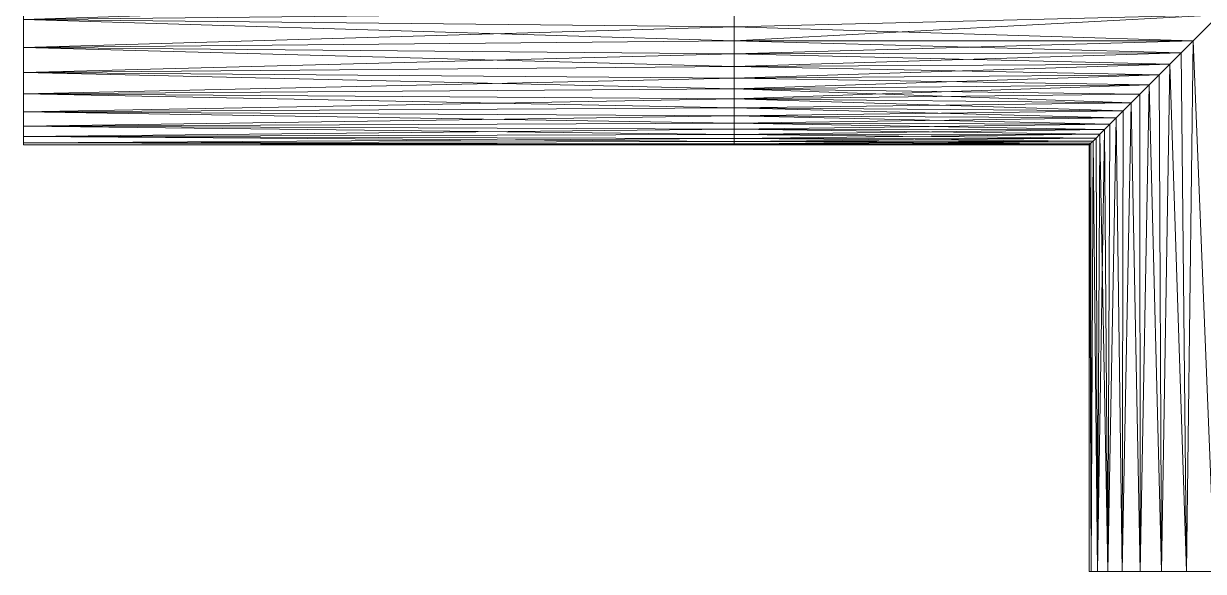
# Model space of a CAD drawing. Header units: millimetres. Extents: x -104 to 115, y -53 to 68.
# Drawn here: x -104.2 to -13.1, y -52.5 to -10.3 of the extents above; entities that cross this region are included whole.
import ezdxf

# ---------------------------------------------------------------- set-up
doc = ezdxf.new("R2010")
doc.units = ezdxf.units.MM

msp = doc.modelspace()

# ---------------------------------------------------------------- linework, layer by layer
at = {"color": 7, "lineweight": 0}
for points in [[(-104.18, -4.442, -14.663), (-104.18, -9.96, -6.522), (-104.18, -12.116, -8.564), (-104.18, -4.442, -14.663)], [(-104.18, -4.442, -14.663), (-104.18, -12.116, -8.564), (-104.18, -5.862, -15.966), (-104.18, -4.442, -14.663)], [(-104.18, -9.96, -48.324), (-104.18, -4.817, -40.022), (-104.18, -12.116, -46.282), (-104.18, -9.96, -48.324)], [(-104.18, -12.116, -46.282), (-104.18, -4.817, -40.022), (-104.18, -6.396, -38.213), (-104.18, -12.116, -46.282)], [(-104.18, -5.862, -15.966), (-104.18, -12.116, -8.564), (-104.18, -14.038, -10.827), (-104.18, -5.862, -15.966)], [(-104.18, -5.862, -15.966), (-104.18, -14.038, -10.827), (-104.18, -7.278, -17.905), (-104.18, -5.862, -15.966)], [(-104.18, -12.116, -46.282), (-104.18, -6.396, -38.213), (-104.18, -14.038, -44.019), (-104.18, -12.116, -46.282)], [(-104.18, -14.038, -44.019), (-104.18, -6.396, -38.213), (-104.18, -15.705, -41.562), (-104.18, -14.038, -44.019)], [(-104.18, -15.705, -41.562), (-104.18, -6.396, -38.213), (-104.18, -7.717, -36.208), (-104.18, -15.705, -41.562)], [(-104.18, -7.278, -17.905), (-104.18, -14.038, -10.827), (-104.18, -15.705, -13.285), (-104.18, -7.278, -17.905)], [(-104.18, -7.278, -17.905), (-104.18, -15.705, -13.285), (-104.18, -8.42, -20.017), (-104.18, -7.278, -17.905)], [(-104.18, -15.705, -41.562), (-104.18, -7.717, -36.208), (-104.18, -17.095, -38.938), (-104.18, -15.705, -41.562)], [(-104.18, -17.095, -38.938), (-104.18, -7.717, -36.208), (-104.18, -8.757, -34.043), (-104.18, -17.095, -38.938)], [(-104.18, -9.96, -6.522), (-49.333, -8.205, -5.15), (-49.333, -10.52, -7.011), (-104.18, -9.96, -6.522)], [(-104.18, -8.42, -20.017), (-104.18, -15.705, -13.285), (-104.18, -17.095, -15.909), (-104.18, -8.42, -20.017)], [(-104.18, -8.42, -20.017), (-104.18, -17.095, -15.909), (-104.18, -18.194, -18.667), (-104.18, -8.42, -20.017)], [(-104.18, -18.194, -18.667), (-104.18, -9.269, -22.264), (-104.18, -8.42, -20.017), (-104.18, -18.194, -18.667)], [(-104.18, -17.095, -38.938), (-104.18, -8.757, -34.043), (-104.18, -18.194, -36.18), (-104.18, -17.095, -38.938)], [(-104.18, -18.194, -36.18), (-104.18, -8.757, -34.043), (-104.18, -9.497, -31.758), (-104.18, -18.194, -36.18)], [(-11.884, -9.604, -6.225), (-49.333, -10.52, -7.011), (-49.333, -8.205, -5.15), (-11.884, -9.604, -6.225)], [(-104.18, -18.989, -21.528), (-104.18, -9.807, -24.604), (-104.18, -9.269, -22.264), (-104.18, -18.989, -21.528)], [(-104.18, -18.989, -21.528), (-104.18, -9.269, -22.264), (-104.18, -18.194, -18.667), (-104.18, -18.989, -21.528)], [(-104.18, -9.96, -48.324), (-49.333, -11.598, -46.815), (-49.333, -9.388, -48.797), (-104.18, -9.96, -48.324)], [(-104.18, -18.194, -36.18), (-104.18, -9.497, -31.758), (-104.18, -18.989, -33.319), (-104.18, -18.194, -36.18)], [(-104.18, -18.989, -33.319), (-104.18, -9.497, -31.758), (-104.18, -9.922, -29.395), (-104.18, -18.989, -33.319)], [(-104.18, -19.469, -24.458), (-104.18, -10.027, -26.996), (-104.18, -9.807, -24.604), (-104.18, -19.469, -24.458)], [(-104.18, -19.469, -24.458), (-104.18, -9.807, -24.604), (-104.18, -18.989, -21.528), (-104.18, -19.469, -24.458)], [(-104.18, -18.989, -33.319), (-104.18, -9.922, -29.395), (-104.18, -19.469, -30.388), (-104.18, -18.989, -33.319)], [(-104.18, -19.469, -30.388), (-104.18, -9.922, -29.395), (-104.18, -19.63, -27.423), (-104.18, -19.469, -30.388)], [(-104.18, -19.63, -27.423), (-104.18, -9.922, -29.395), (-104.18, -10.027, -26.996), (-104.18, -19.63, -27.423)], [(-104.18, -9.96, -6.522), (-49.333, -10.52, -7.011), (-104.18, -12.116, -8.564), (-104.18, -9.96, -6.522)], [(-104.18, -12.116, -46.282), (-49.333, -11.598, -46.815), (-104.18, -9.96, -48.324), (-104.18, -12.116, -46.282)], [(-11.884, -9.604, -48.622), (-49.333, -9.388, -48.797), (-49.333, -11.598, -46.815), (-11.884, -9.604, -48.622)], [(-11.884, -9.604, -48.622), (-49.333, -11.598, -46.815), (-13.878, -11.598, -46.815), (-11.884, -9.604, -48.622)], [(-13.878, -11.598, -8.032), (-49.333, -10.52, -7.011), (-11.884, -9.604, -6.225), (-13.878, -11.598, -8.032)], [(-13.878, -11.598, -46.815), (-12.24, -52.538, -48.324), (-11.884, -9.604, -48.622), (-13.878, -11.598, -46.815)], [(-11.884, -9.604, -6.225), (-12.24, -52.538, -6.522), (-13.878, -11.598, -8.032), (-11.884, -9.604, -6.225)], [(-104.18, -19.63, -27.423), (-104.18, -10.027, -26.996), (-104.18, -19.469, -24.458), (-104.18, -19.63, -27.423)], [(-104.18, -12.116, -8.564), (-49.333, -10.52, -7.011), (-49.333, -12.619, -9.11), (-104.18, -12.116, -8.564)], [(-13.878, -11.598, -8.032), (-49.333, -12.619, -9.11), (-49.333, -10.52, -7.011), (-13.878, -11.598, -8.032)], [(-104.18, -12.116, -46.282), (-49.333, -13.581, -44.604), (-49.333, -11.598, -46.815), (-104.18, -12.116, -46.282)], [(-13.878, -11.598, -46.815), (-49.333, -11.598, -46.815), (-14.806, -12.526, -45.84), (-13.878, -11.598, -46.815)], [(-14.806, -12.526, -45.84), (-49.333, -11.598, -46.815), (-49.333, -13.581, -44.604), (-14.806, -12.526, -45.84)], [(-14.806, -12.526, -9.007), (-49.333, -12.619, -9.11), (-13.878, -11.598, -8.032), (-14.806, -12.526, -9.007)], [(-14.396, -52.538, -46.282), (-13.878, -11.598, -46.815), (-14.806, -12.526, -45.84), (-14.396, -52.538, -46.282)], [(-13.878, -11.598, -8.032), (-14.396, -52.538, -8.564), (-14.806, -12.526, -9.007), (-13.878, -11.598, -8.032)], [(-12.24, -52.538, -48.324), (-13.878, -11.598, -46.815), (-14.396, -52.538, -46.282), (-12.24, -52.538, -48.324)], [(-13.878, -11.598, -8.032), (-12.24, -52.538, -6.522), (-14.396, -52.538, -8.564), (-13.878, -11.598, -8.032)], [(-104.18, -12.116, -8.564), (-49.333, -12.619, -9.11), (-104.18, -14.038, -10.827), (-104.18, -12.116, -8.564)], [(-104.18, -14.038, -44.019), (-49.333, -13.581, -44.604), (-104.18, -12.116, -46.282), (-104.18, -14.038, -44.019)], [(-104.18, -14.038, -10.827), (-49.333, -12.619, -9.11), (-49.333, -14.48, -11.425), (-104.18, -14.038, -10.827)], [(-14.806, -12.526, -45.84), (-49.333, -13.581, -44.604), (-15.685, -13.405, -44.82), (-14.806, -12.526, -45.84)], [(-15.685, -13.405, -10.026), (-49.333, -12.619, -9.11), (-14.806, -12.526, -9.007), (-15.685, -13.405, -10.026)], [(-15.685, -13.405, -10.026), (-49.333, -14.48, -11.425), (-49.333, -12.619, -9.11), (-15.685, -13.405, -10.026)], [(-14.396, -52.538, -46.282), (-14.806, -12.526, -45.84), (-15.685, -13.405, -44.82), (-14.396, -52.538, -46.282)], [(-14.806, -12.526, -9.007), (-14.396, -52.538, -8.564), (-15.685, -13.405, -10.026), (-14.806, -12.526, -9.007)], [(-104.18, -14.038, -44.019), (-49.333, -15.313, -42.193), (-49.333, -13.581, -44.604), (-104.18, -14.038, -44.019)], [(-15.685, -13.405, -44.82), (-49.333, -13.581, -44.604), (-16.513, -14.233, -43.759), (-15.685, -13.405, -44.82)], [(-16.513, -14.233, -11.087), (-49.333, -14.48, -11.425), (-15.685, -13.405, -10.026), (-16.513, -14.233, -11.087)], [(-16.513, -14.233, -43.759), (-49.333, -13.581, -44.604), (-49.333, -15.313, -42.193), (-16.513, -14.233, -43.759)], [(-16.318, -52.538, -44.019), (-15.685, -13.405, -44.82), (-16.513, -14.233, -43.759), (-16.318, -52.538, -44.019)], [(-15.685, -13.405, -10.026), (-16.318, -52.538, -10.827), (-16.513, -14.233, -11.087), (-15.685, -13.405, -10.026)], [(-14.396, -52.538, -46.282), (-15.685, -13.405, -44.82), (-16.318, -52.538, -44.019), (-14.396, -52.538, -46.282)], [(-15.685, -13.405, -10.026), (-14.396, -52.538, -8.564), (-16.318, -52.538, -10.827), (-15.685, -13.405, -10.026)], [(-104.18, -14.038, -10.827), (-49.333, -14.48, -11.425), (-104.18, -15.705, -13.285), (-104.18, -14.038, -10.827)], [(-104.18, -15.705, -41.562), (-49.333, -15.313, -42.193), (-104.18, -14.038, -44.019), (-104.18, -15.705, -41.562)], [(-104.18, -15.705, -13.285), (-49.333, -14.48, -11.425), (-49.333, -16.079, -13.927), (-104.18, -15.705, -13.285)], [(-16.513, -14.233, -43.759), (-49.333, -15.313, -42.193), (-17.288, -15.008, -42.659), (-16.513, -14.233, -43.759)], [(-17.288, -15.008, -12.188), (-49.333, -14.48, -11.425), (-16.513, -14.233, -11.087), (-17.288, -15.008, -12.188)], [(-17.288, -15.008, -12.188), (-49.333, -16.079, -13.927), (-49.333, -14.48, -11.425), (-17.288, -15.008, -12.188)], [(-16.318, -52.538, -44.019), (-16.513, -14.233, -43.759), (-17.288, -15.008, -42.659), (-16.318, -52.538, -44.019)], [(-16.513, -14.233, -11.087), (-16.318, -52.538, -10.827), (-17.288, -15.008, -12.188), (-16.513, -14.233, -11.087)], [(-104.18, -15.705, -41.562), (-49.333, -16.774, -39.608), (-49.333, -15.313, -42.193), (-104.18, -15.705, -41.562)], [(-17.288, -15.008, -42.659), (-49.333, -15.313, -42.193), (-18.008, -15.728, -41.522), (-17.288, -15.008, -42.659)], [(-18.008, -15.728, -13.325), (-49.333, -16.079, -13.927), (-17.288, -15.008, -12.188), (-18.008, -15.728, -13.325)], [(-18.008, -15.728, -41.522), (-49.333, -15.313, -42.193), (-18.672, -16.392, -40.351), (-18.008, -15.728, -41.522)], [(-18.672, -16.392, -40.351), (-49.333, -15.313, -42.193), (-49.333, -16.774, -39.608), (-18.672, -16.392, -40.351)], [(-17.985, -52.538, -41.562), (-17.288, -15.008, -42.659), (-18.008, -15.728, -41.522), (-17.985, -52.538, -41.562)], [(-17.288, -15.008, -12.188), (-17.985, -52.538, -13.285), (-18.008, -15.728, -13.325), (-17.288, -15.008, -12.188)], [(-16.318, -52.538, -44.019), (-17.288, -15.008, -42.659), (-17.985, -52.538, -41.562), (-16.318, -52.538, -44.019)], [(-17.288, -15.008, -12.188), (-16.318, -52.538, -10.827), (-17.985, -52.538, -13.285), (-17.288, -15.008, -12.188)], [(-104.18, -15.705, -13.285), (-49.333, -16.079, -13.927), (-104.18, -17.095, -15.909), (-104.18, -15.705, -13.285)], [(-104.18, -17.095, -38.938), (-49.333, -16.774, -39.608), (-104.18, -15.705, -41.562), (-104.18, -17.095, -38.938)], [(-104.18, -17.095, -15.909), (-49.333, -16.079, -13.927), (-49.333, -17.398, -16.587), (-104.18, -17.095, -15.909)], [(-18.672, -16.392, -14.496), (-49.333, -16.079, -13.927), (-18.008, -15.728, -13.325), (-18.672, -16.392, -14.496)], [(-19.277, -16.997, -15.698), (-49.333, -17.398, -16.587), (-49.333, -16.079, -13.927), (-19.277, -16.997, -15.698)], [(-19.277, -16.997, -15.698), (-49.333, -16.079, -13.927), (-18.672, -16.392, -14.496), (-19.277, -16.997, -15.698)], [(-18.672, -16.392, -40.351), (-49.333, -16.774, -39.608), (-19.277, -16.997, -39.148), (-18.672, -16.392, -40.351)], [(-17.985, -52.538, -41.562), (-18.672, -16.392, -40.351), (-19.375, -52.538, -38.938), (-17.985, -52.538, -41.562)], [(-19.375, -52.538, -38.938), (-18.672, -16.392, -40.351), (-19.277, -16.997, -39.148), (-19.375, -52.538, -38.938)], [(-18.672, -16.392, -14.496), (-17.985, -52.538, -13.285), (-19.375, -52.538, -15.909), (-18.672, -16.392, -14.496)], [(-18.672, -16.392, -14.496), (-19.375, -52.538, -15.909), (-19.277, -16.997, -15.698), (-18.672, -16.392, -14.496)], [(-17.985, -52.538, -41.562), (-18.008, -15.728, -41.522), (-18.672, -16.392, -40.351), (-17.985, -52.538, -41.562)], [(-18.008, -15.728, -13.325), (-17.985, -52.538, -13.285), (-18.672, -16.392, -14.496), (-18.008, -15.728, -13.325)], [(-104.18, -17.095, -38.938), (-49.333, -17.948, -36.88), (-49.333, -16.774, -39.608), (-104.18, -17.095, -38.938)], [(-104.18, -17.095, -15.909), (-49.333, -17.398, -16.587), (-104.18, -18.194, -18.667), (-104.18, -17.095, -15.909)], [(-104.18, -18.194, -36.18), (-49.333, -17.948, -36.88), (-104.18, -17.095, -38.938), (-104.18, -18.194, -36.18)], [(-19.277, -16.997, -39.148), (-49.333, -16.774, -39.608), (-19.823, -17.543, -37.918), (-19.277, -16.997, -39.148)], [(-19.823, -17.543, -37.918), (-49.333, -16.774, -39.608), (-49.333, -17.948, -36.88), (-19.823, -17.543, -37.918)], [(-19.823, -17.543, -16.929), (-49.333, -17.398, -16.587), (-19.277, -16.997, -15.698), (-19.823, -17.543, -16.929)], [(-19.375, -52.538, -38.938), (-19.277, -16.997, -39.148), (-19.823, -17.543, -37.918), (-19.375, -52.538, -38.938)], [(-19.277, -16.997, -15.698), (-19.375, -52.538, -15.909), (-19.823, -17.543, -16.929), (-19.277, -16.997, -15.698)], [(-104.18, -18.194, -18.667), (-49.333, -17.398, -16.587), (-49.333, -18.422, -19.374), (-104.18, -18.194, -18.667)], [(-104.18, -18.194, -36.18), (-49.333, -18.819, -34.042), (-49.333, -17.948, -36.88), (-104.18, -18.194, -36.18)], [(-104.18, -18.194, -18.667), (-49.333, -18.422, -19.374), (-104.18, -18.989, -21.528), (-104.18, -18.194, -18.667)], [(-104.18, -18.989, -33.319), (-49.333, -18.819, -34.042), (-104.18, -18.194, -36.18), (-104.18, -18.989, -33.319)], [(-20.307, -18.027, -18.185), (-49.333, -18.422, -19.374), (-49.333, -17.398, -16.587), (-20.307, -18.027, -18.185)], [(-20.307, -18.027, -18.185), (-49.333, -17.398, -16.587), (-19.823, -17.543, -16.929), (-20.307, -18.027, -18.185)], [(-19.823, -17.543, -37.918), (-49.333, -17.948, -36.88), (-20.307, -18.027, -36.662), (-19.823, -17.543, -37.918)], [(-20.307, -18.027, -36.662), (-49.333, -17.948, -36.88), (-20.729, -18.449, -35.384), (-20.307, -18.027, -36.662)], [(-20.729, -18.449, -35.384), (-49.333, -17.948, -36.88), (-49.333, -18.819, -34.042), (-20.729, -18.449, -35.384)], [(-20.729, -18.449, -19.463), (-49.333, -18.422, -19.374), (-20.307, -18.027, -18.185), (-20.729, -18.449, -19.463)], [(-20.474, -52.538, -36.18), (-20.307, -18.027, -36.662), (-20.729, -18.449, -35.384), (-20.474, -52.538, -36.18)], [(-20.307, -18.027, -18.185), (-20.474, -52.538, -18.667), (-20.729, -18.449, -19.463), (-20.307, -18.027, -18.185)], [(-19.375, -52.538, -38.938), (-19.823, -17.543, -37.918), (-20.474, -52.538, -36.18), (-19.375, -52.538, -38.938)], [(-20.474, -52.538, -36.18), (-19.823, -17.543, -37.918), (-20.307, -18.027, -36.662), (-20.474, -52.538, -36.18)], [(-19.823, -17.543, -16.929), (-19.375, -52.538, -15.909), (-20.474, -52.538, -18.667), (-19.823, -17.543, -16.929)], [(-19.823, -17.543, -16.929), (-20.474, -52.538, -18.667), (-20.307, -18.027, -18.185), (-19.823, -17.543, -16.929)], [(-104.18, -18.989, -21.528), (-49.333, -18.422, -19.374), (-49.333, -19.139, -22.256), (-104.18, -18.989, -21.528)], [(-104.18, -18.989, -33.319), (-49.333, -19.379, -31.125), (-49.333, -18.819, -34.042), (-104.18, -18.989, -33.319)], [(-104.18, -18.989, -21.528), (-49.333, -19.139, -22.256), (-104.18, -19.469, -24.458), (-104.18, -18.989, -21.528)], [(-104.18, -19.469, -30.388), (-49.333, -19.379, -31.125), (-104.18, -18.989, -33.319), (-104.18, -19.469, -30.388)], [(-21.088, -18.808, -20.76), (-49.333, -19.139, -22.256), (-49.333, -18.422, -19.374), (-21.088, -18.808, -20.76)], [(-21.088, -18.808, -20.76), (-49.333, -18.422, -19.374), (-20.729, -18.449, -19.463), (-21.088, -18.808, -20.76)], [(-20.729, -18.449, -35.384), (-49.333, -18.819, -34.042), (-21.088, -18.808, -34.087), (-20.729, -18.449, -35.384)], [(-21.088, -18.808, -34.087), (-49.333, -18.819, -34.042), (-21.383, -19.103, -32.773), (-21.088, -18.808, -34.087)], [(-21.383, -19.103, -22.073), (-49.333, -19.139, -22.256), (-21.088, -18.808, -20.76), (-21.383, -19.103, -22.073)], [(-21.383, -19.103, -32.773), (-49.333, -18.819, -34.042), (-49.333, -19.379, -31.125), (-21.383, -19.103, -32.773)], [(-21.383, -19.103, -32.773), (-49.333, -19.379, -31.125), (-21.613, -19.333, -31.447), (-21.383, -19.103, -32.773)], [(-21.613, -19.333, -23.399), (-49.333, -19.139, -22.256), (-21.383, -19.103, -22.073), (-21.613, -19.333, -23.399)], [(-21.269, -52.538, -33.319), (-21.383, -19.103, -32.773), (-21.613, -19.333, -31.447), (-21.269, -52.538, -33.319)], [(-21.383, -19.103, -22.073), (-21.269, -52.538, -21.528), (-21.613, -19.333, -23.399), (-21.383, -19.103, -22.073)], [(-21.269, -52.538, -33.319), (-21.088, -18.808, -34.087), (-21.383, -19.103, -32.773), (-21.269, -52.538, -33.319)], [(-21.088, -18.808, -20.76), (-21.269, -52.538, -21.528), (-21.383, -19.103, -22.073), (-21.088, -18.808, -20.76)], [(-20.729, -18.449, -19.463), (-20.474, -52.538, -18.667), (-21.269, -52.538, -21.528), (-20.729, -18.449, -19.463)], [(-20.729, -18.449, -19.463), (-21.269, -52.538, -21.528), (-21.088, -18.808, -20.76), (-20.729, -18.449, -19.463)], [(-20.474, -52.538, -36.18), (-21.088, -18.808, -34.087), (-21.269, -52.538, -33.319), (-20.474, -52.538, -36.18)], [(-20.729, -18.449, -35.384), (-21.088, -18.808, -34.087), (-20.474, -52.538, -36.18), (-20.729, -18.449, -35.384)], [(-104.18, -19.469, -24.458), (-49.333, -19.139, -22.256), (-49.333, -19.54, -25.198), (-104.18, -19.469, -24.458)], [(-104.18, -19.469, -30.388), (-49.333, -19.62, -28.166), (-49.333, -19.379, -31.125), (-104.18, -19.469, -30.388)], [(-104.18, -19.469, -24.458), (-49.333, -19.54, -25.198), (-104.18, -19.63, -27.423), (-104.18, -19.469, -24.458)], [(-104.18, -19.63, -27.423), (-49.333, -19.62, -28.166), (-104.18, -19.469, -30.388), (-104.18, -19.63, -27.423)], [(-104.18, -19.63, -27.423), (-49.333, -19.54, -25.198), (-49.333, -19.62, -28.166), (-104.18, -19.63, -27.423)], [(-21.613, -19.333, -23.399), (-49.333, -19.54, -25.198), (-49.333, -19.139, -22.256), (-21.613, -19.333, -23.399)], [(-21.613, -19.333, -31.447), (-49.333, -19.379, -31.125), (-21.778, -19.498, -30.111), (-21.613, -19.333, -31.447)], [(-21.778, -19.498, -24.735), (-49.333, -19.54, -25.198), (-21.613, -19.333, -23.399), (-21.778, -19.498, -24.735)], [(-21.778, -19.498, -30.111), (-49.333, -19.379, -31.125), (-49.333, -19.62, -28.166), (-21.778, -19.498, -30.111)], [(-21.778, -19.498, -30.111), (-49.333, -19.62, -28.166), (-21.877, -19.597, -28.769), (-21.778, -19.498, -30.111)], [(-21.877, -19.597, -26.078), (-49.333, -19.54, -25.198), (-21.778, -19.498, -24.735), (-21.877, -19.597, -26.078)], [(-21.877, -19.597, -26.078), (-49.333, -19.62, -28.166), (-49.333, -19.54, -25.198), (-21.877, -19.597, -26.078)], [(-21.877, -19.597, -28.769), (-49.333, -19.62, -28.166), (-21.91, -19.63, -27.423), (-21.877, -19.597, -28.769)], [(-21.91, -19.63, -27.423), (-49.333, -19.62, -28.166), (-21.877, -19.597, -26.078), (-21.91, -19.63, -27.423)], [(-21.749, -52.538, -30.388), (-21.877, -19.597, -28.769), (-21.91, -52.538, -27.423), (-21.749, -52.538, -30.388)], [(-21.91, -52.538, -27.423), (-21.877, -19.597, -28.769), (-21.91, -19.63, -27.423), (-21.91, -52.538, -27.423)], [(-21.91, -52.538, -27.423), (-21.91, -19.63, -27.423), (-21.877, -19.597, -26.078), (-21.91, -52.538, -27.423)], [(-21.877, -19.597, -26.078), (-21.749, -52.538, -24.458), (-21.91, -52.538, -27.423), (-21.877, -19.597, -26.078)], [(-21.749, -52.538, -30.388), (-21.778, -19.498, -30.111), (-21.877, -19.597, -28.769), (-21.749, -52.538, -30.388)], [(-21.778, -19.498, -24.735), (-21.749, -52.538, -24.458), (-21.877, -19.597, -26.078), (-21.778, -19.498, -24.735)], [(-21.749, -52.538, -30.388), (-21.613, -19.333, -31.447), (-21.778, -19.498, -30.111), (-21.749, -52.538, -30.388)], [(-21.613, -19.333, -23.399), (-21.749, -52.538, -24.458), (-21.778, -19.498, -24.735), (-21.613, -19.333, -23.399)], [(-21.269, -52.538, -33.319), (-21.613, -19.333, -31.447), (-21.749, -52.538, -30.388), (-21.269, -52.538, -33.319)], [(-21.613, -19.333, -23.399), (-21.269, -52.538, -21.528), (-21.749, -52.538, -24.458), (-21.613, -19.333, -23.399)], [(-21.749, -52.538, -24.458), (-12.312, -52.538, -27.455), (-21.91, -52.538, -27.423), (-21.749, -52.538, -24.458)], [(-21.91, -52.538, -27.423), (-12.312, -52.538, -27.455), (-21.749, -52.538, -30.388), (-21.91, -52.538, -27.423)], [(-21.269, -52.538, -21.528), (-12.154, -52.538, -25.058), (-21.749, -52.538, -24.458), (-21.269, -52.538, -21.528)], [(-21.749, -52.538, -24.458), (-12.154, -52.538, -25.058), (-12.312, -52.538, -27.455), (-21.749, -52.538, -24.458)], [(-21.749, -52.538, -30.388), (-12.312, -52.538, -27.455), (-12.146, -52.538, -29.85), (-21.749, -52.538, -30.388)], [(-21.749, -52.538, -30.388), (-12.146, -52.538, -29.85), (-21.269, -52.538, -33.319), (-21.749, -52.538, -30.388)], [(-20.474, -52.538, -18.667), (-11.655, -52.538, -23.208), (-21.269, -52.538, -21.528), (-20.474, -52.538, -18.667)], [(-21.269, -52.538, -21.528), (-11.655, -52.538, -23.208), (-12.154, -52.538, -25.058), (-21.269, -52.538, -21.528)], [(-21.269, -52.538, -33.319), (-12.146, -52.538, -29.85), (-11.659, -52.538, -32.202), (-21.269, -52.538, -33.319)], [(-21.269, -52.538, -33.319), (-11.659, -52.538, -32.202), (-20.474, -52.538, -36.18), (-21.269, -52.538, -33.319)], [(-11.237, -52.538, -21.327), (-11.655, -52.538, -23.208), (-20.474, -52.538, -18.667), (-11.237, -52.538, -21.327)], [(-11.237, -52.538, -21.327), (-20.474, -52.538, -18.667), (-19.375, -52.538, -15.909), (-11.237, -52.538, -21.327)], [(-20.474, -52.538, -36.18), (-11.659, -52.538, -32.202), (-10.861, -52.538, -34.467), (-20.474, -52.538, -36.18)], [(-20.474, -52.538, -36.18), (-10.861, -52.538, -34.467), (-19.375, -52.538, -38.938), (-20.474, -52.538, -36.18)], [(-19.375, -52.538, -38.938), (-10.861, -52.538, -34.467), (-9.766, -52.538, -36.604), (-19.375, -52.538, -38.938)], [(-19.375, -52.538, -38.938), (-9.766, -52.538, -36.604), (-17.985, -52.538, -41.562), (-19.375, -52.538, -38.938)], [(-17.985, -52.538, -13.285), (-10.265, -52.538, -19.131), (-19.375, -52.538, -15.909), (-17.985, -52.538, -13.285)], [(-19.375, -52.538, -15.909), (-10.265, -52.538, -19.131), (-11.237, -52.538, -21.327), (-19.375, -52.538, -15.909)], [(-17.985, -52.538, -41.562), (-9.766, -52.538, -36.604), (-16.318, -52.538, -44.019), (-17.985, -52.538, -41.562)], [(-16.318, -52.538, -10.827), (-9.007, -52.538, -17.085), (-17.985, -52.538, -13.285), (-16.318, -52.538, -10.827)], [(-17.985, -52.538, -13.285), (-9.007, -52.538, -17.085), (-10.265, -52.538, -19.131), (-17.985, -52.538, -13.285)], [(-16.318, -52.538, -44.019), (-9.766, -52.538, -36.604), (-8.393, -52.538, -38.575), (-16.318, -52.538, -44.019)], [(-16.318, -52.538, -44.019), (-8.393, -52.538, -38.575), (-14.396, -52.538, -46.282), (-16.318, -52.538, -44.019)], [(-14.396, -52.538, -8.564), (-7.486, -52.538, -15.227), (-16.318, -52.538, -10.827), (-14.396, -52.538, -8.564)], [(-16.318, -52.538, -10.827), (-7.486, -52.538, -15.227), (-9.007, -52.538, -17.085), (-16.318, -52.538, -10.827)], [(-14.396, -52.538, -46.282), (-8.393, -52.538, -38.575), (-6.768, -52.538, -40.343), (-14.396, -52.538, -46.282)], [(-14.396, -52.538, -46.282), (-6.768, -52.538, -40.343), (-12.24, -52.538, -48.324), (-14.396, -52.538, -46.282)], [(-12.24, -52.538, -6.522), (-7.486, -52.538, -15.227), (-14.396, -52.538, -8.564), (-12.24, -52.538, -6.522)]]:
    msp.add_polyline3d(points, dxfattribs=at)

doc.saveas('drawing.dxf')
